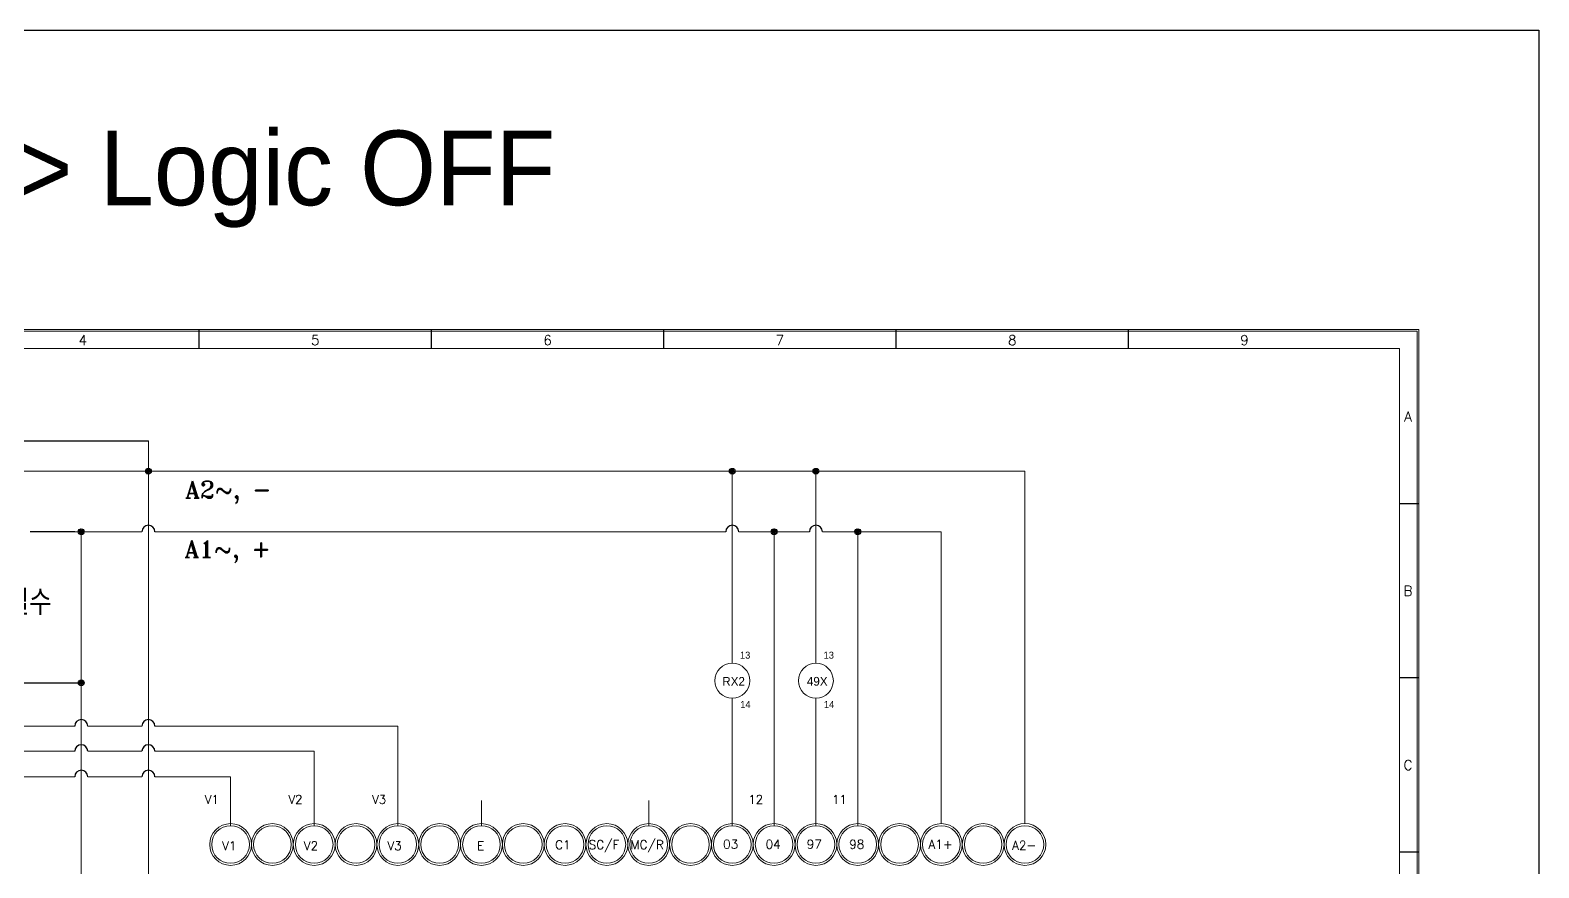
# Model space of a CAD drawing. Header units: millimetres. Extents: x 54 to 1685, y 68 to 1015.
# Drawn here: x 203 to 462.8, y 870.9 to 1015.1 of the extents above; entities that cross this region are included whole.
import ezdxf
from ezdxf.enums import TextEntityAlignment as Align

# ---------------------------------------------------------------- set-up
doc = ezdxf.new("R2010")
doc.units = ezdxf.units.MM
for name, color, linetype in [('20', 2, 'Continuous'), ('30', 3, 'Continuous'), ('70', 7, 'Continuous')]:
    doc.layers.add(name, color=color, linetype=linetype)
doc.styles.add('ROMANS', font='romans')
doc.styles.add('SIMPLEX', font='SIMPLEX.shx', dxfattribs={"bigfont": 'HBRDS.shx'})
doc.styles.add('SS', font='batang.ttc', dxfattribs={"width": 0.8})
doc.styles.get("Standard").update_dxf_attribs({"font": 'BareunDotumPro1.ttf'})
doc.styles.add('STYLE2', font='romant.shx')

msp = doc.modelspace()

# ---------------------------------------------------------------- hatches: boundary and pattern name
at = {"layer": '70'}
h = msp.add_hatch(dxfattribs=at)
h.set_pattern_fill('ANSI33', color=256, style=0)
h.set_pattern_definition([(45, (1029.16235, 666.6831), (-0.176776695, 0.176776695), []), (45, (1029.33912, 666.6831), (-0.176776695, 0.176776695), [0.125, -0.0625])])
h.paths.add_polyline_path([(223.354, 939.647, 0.4142136), (222.854, 939.147, 0.4142136), (223.354, 938.647)])
h.paths.add_polyline_path([(223.354, 939.647), (223.354, 939.147), (223.854, 939.147, 0.4142136)])
h.paths.add_polyline_path([(223.854, 939.147), (223.354, 939.147), (223.354, 938.647, 0.4142136)])
h = msp.add_hatch(dxfattribs=at)
h.set_pattern_fill('ANSI33', color=256, style=0)
h.set_pattern_definition([(45, (1129.7007, 666.6831), (-0.176776695, 0.176776695), []), (45, (1129.87747, 666.6831), (-0.176776695, 0.176776695), [0.125, -0.0625])])
h.paths.add_polyline_path([(323.893, 939.647, 0.4142136), (323.393, 939.147, 0.4142136), (323.893, 938.647)])
h.paths.add_polyline_path([(323.893, 939.647), (323.893, 939.147), (324.393, 939.147, 0.4142136)])
h.paths.add_polyline_path([(324.393, 939.147), (323.893, 939.147), (323.893, 938.647, 0.4142136)])
h = msp.add_hatch(dxfattribs=at)
h.set_pattern_fill('ANSI33', color=256, style=0)
h.set_pattern_definition([(45, (1144.09733, 666.6831), (-0.176776695, 0.176776695), []), (45, (1144.2741, 666.6831), (-0.176776695, 0.176776695), [0.125, -0.0625])])
h.paths.add_polyline_path([(338.289, 939.647, 0.4142136), (337.789, 939.147, 0.4142136), (338.289, 938.647)])
h.paths.add_polyline_path([(338.289, 939.647), (338.289, 939.147), (338.789, 939.147, 0.4142136)])
h.paths.add_polyline_path([(338.789, 939.147), (338.289, 939.147), (338.289, 938.647, 0.4142136)])
h = msp.add_hatch(dxfattribs=at)
h.set_pattern_fill('ANSI33', color=256, style=0)
h.set_pattern_definition([(45, (1017.60159, 656.27563), (-0.176776695, 0.176776695), []), (45, (1017.77836, 656.27563), (-0.176776695, 0.176776695), [0.125, -0.0625])])
h.paths.add_polyline_path([(211.794, 929.239, 0.4142136), (211.294, 928.739, 0.4142136), (211.794, 928.239)])
h.paths.add_polyline_path([(211.794, 929.239), (211.794, 928.739), (212.294, 928.739, 0.4142136)])
h.paths.add_polyline_path([(212.294, 928.739), (211.794, 928.739), (211.794, 928.239, 0.4142136)])
h = msp.add_hatch(dxfattribs=at)
h.set_pattern_fill('ANSI33', color=256, style=0)
h.set_pattern_definition([(45, (1136.8931, 656.27563), (-0.176776695, 0.176776695), []), (45, (1137.06988, 656.27563), (-0.176776695, 0.176776695), [0.125, -0.0625])])
h.paths.add_polyline_path([(331.085, 929.239, 0.4142136), (330.585, 928.739, 0.4142136), (331.085, 928.239)])
h.paths.add_polyline_path([(331.085, 929.239), (331.085, 928.739), (331.585, 928.739, 0.4142136)])
h.paths.add_polyline_path([(331.585, 928.739), (331.085, 928.739), (331.085, 928.239, 0.4142136)])
h = msp.add_hatch(dxfattribs=at)
h.set_pattern_fill('ANSI33', color=256, style=0)
h.set_pattern_definition([(45, (1151.28974, 656.27563), (-0.176776695, 0.176776695), []), (45, (1151.46652, 656.27563), (-0.176776695, 0.176776695), [0.125, -0.0625])])
h.paths.add_polyline_path([(345.482, 929.239, 0.4142136), (344.982, 928.739, 0.4142136), (345.482, 928.239)])
h.paths.add_polyline_path([(345.482, 929.239), (345.482, 928.739), (345.982, 928.739, 0.4142136)])
h.paths.add_polyline_path([(345.982, 928.739), (345.482, 928.739), (345.482, 928.239, 0.4142136)])
h = msp.add_hatch(dxfattribs=at)
h.set_pattern_fill('ANSI33', color=256, style=0)
h.set_pattern_definition([(45, (1017.6019, 630.24596), (-0.176776695, 0.176776695), []), (45, (1017.77868, 630.24596), (-0.176776695, 0.176776695), [0.125, -0.0625])])
h.paths.add_polyline_path([(211.794, 903.209, 0.4142136), (211.294, 902.709, 0.4142136), (211.794, 902.209)])
h.paths.add_polyline_path([(211.794, 903.209), (211.794, 902.709), (212.294, 902.709, 0.4142136)])
h.paths.add_polyline_path([(212.294, 902.709), (211.794, 902.709), (211.794, 902.209, 0.4142136)])

# ---------------------------------------------------------------- linework, layer by layer
for p, q in [((126.801, 944.376), (223.354, 944.376)), ((126.801, 902.709), (211.794, 902.709))]:
    msp.add_line(p, q)
at = {"color": 0, "lineweight": 15}
for p, q in [((223.354, 939.147), (182.311, 939.147)), ((374.279, 939.147), (223.354, 939.147)), ((323.893, 939.147), (323.893, 906.087)), ((338.289, 939.147), (338.289, 906.087)), ((222.23, 928.739), (203.006, 928.739)), ((295.097, 928.739), (224.48, 928.739)), ((301.172, 928.739), (283.581, 928.739)), ((322.768, 928.739), (301.172, 928.739)), ((337.164, 928.739), (325.018, 928.739)), ((359.88, 928.739), (339.414, 928.739)), ((210.669, 895.269), (153.505, 895.269)), ((220.708, 895.269), (212.919, 895.269)), ((222.23, 895.269), (220.708, 895.269)), ((266.303, 895.269), (224.48, 895.269)), ((210.669, 890.937), (153.505, 890.937)), ((220.708, 890.937), (212.919, 890.937)), ((222.23, 890.937), (220.708, 890.937)), ((251.905, 890.937), (224.48, 890.937)), ((210.669, 886.562), (153.505, 886.562)), ((220.708, 886.562), (212.919, 886.562)), ((222.23, 886.562), (220.708, 886.562)), ((237.505, 886.562), (224.48, 886.562))]:
    msp.add_line(p, q, dxfattribs=at)
at = {"color": 0, "linetype": 'ByBlock'}
msp.add_line((210.669, 928.739), (203.006, 928.739), dxfattribs=at)
at = {"color": 1}
msp.add_lwpolyline([(53.531, 1015.074), (462.75, 1015.074), (462.75, 67.871), (53.531, 67.871)], close=True, dxfattribs=at)
at = {"color": 7, "lineweight": 15}
for centre, radius in [((237.51, 874.895), 3.599), ((237.51, 874.895), 3.239), ((244.708, 874.895), 3.599), ((244.708, 874.895), 3.239), ((251.907, 874.895), 3.599), ((251.907, 874.895), 3.239), ((259.105, 874.895), 3.599), ((259.105, 874.895), 3.239), ((266.304, 874.895), 3.599), ((266.303, 874.895), 3.239), ((273.502, 874.895), 3.599), ((273.502, 874.895), 3.239), ((280.7, 874.895), 3.599), ((280.7, 874.895), 3.239), ((287.899, 874.895), 3.599), ((287.899, 874.895), 3.239), ((295.097, 874.895), 3.599), ((295.097, 874.895), 3.239), ((302.296, 874.895), 3.599), ((302.296, 874.895), 3.239), ((309.494, 874.895), 3.599), ((309.494, 874.895), 3.239), ((316.692, 874.895), 3.599), ((316.693, 874.895), 3.238), ((323.891, 874.895), 3.599), ((323.891, 874.895), 3.239), ((331.089, 874.895), 3.599), ((331.089, 874.895), 3.239), ((338.288, 874.895), 3.599), ((338.288, 874.895), 3.239), ((345.486, 874.895), 3.599), ((345.486, 874.895), 3.239), ((352.684, 874.895), 3.599), ((352.685, 874.895), 3.24), ((359.883, 874.895), 3.599), ((359.883, 874.895), 3.239), ((367.081, 874.895), 3.599), ((367.082, 874.895), 3.239), ((374.28, 874.895), 3.6), ((374.279, 874.895), 3.239)]:
    msp.add_circle(centre, radius, dxfattribs=at)
at = {"color": 0}
for centre in [(223.355, 928.739), (323.893, 928.739), (338.289, 928.739), (211.794, 895.269), (223.355, 895.269), (211.794, 890.937), (223.355, 890.937), (211.794, 886.562), (223.355, 886.562)]:
    msp.add_arc(centre, 1.125, 0, 180, dxfattribs=at)
at = {"layer": '20', "color": 0, "lineweight": 13}
msp.add_lwpolyline([(65.383, 721.561), (65.383, 960.261), (438.783, 960.261), (438.783, 721.561)], dxfattribs=at)
at = {"layer": '30', "color": 0}
for p, q in [((232.083, 960.261), (232.083, 963.561)), ((272.083, 960.261), (272.083, 963.561)), ((312.083, 960.261), (312.083, 963.561)), ((352.083, 960.261), (352.083, 963.561)), ((392.083, 960.261), (392.083, 963.561)), ((442.083, 933.561), (438.783, 933.561)), ((442.083, 903.561), (438.783, 903.561)), ((442.083, 873.561), (438.783, 873.561))]:
    msp.add_line(p, q, dxfattribs=at)
at = {"layer": '70', "lineweight": 15}
for p, q in [((223.356, 809.272), (223.354, 944.376)), ((374.28, 878.494), (374.279, 939.147)), ((211.796, 735.597), (211.794, 928.739)), ((331.086, 878.494), (331.085, 928.739)), ((345.482, 878.494), (345.482, 928.739)), ((359.88, 878.494), (359.88, 928.739)), ((323.894, 878.134), (323.894, 900.087)), ((338.291, 878.134), (338.291, 900.087)), ((266.304, 878.134), (266.303, 895.269)), ((251.905, 878.134), (251.905, 890.937)), ((237.505, 878.134), (237.505, 886.562)), ((280.704, 878.134), (280.703, 882.451)), ((309.494, 878.134), (309.494, 882.451)), ((323.896, 878.133), (323.896, 882.451)), ((331.09, 878.134), (331.09, 882.451)), ((338.293, 878.133), (338.292, 882.451)), ((345.487, 878.134), (345.487, 882.451))]:
    msp.add_line(p, q, dxfattribs=at)
at = {"layer": '70', "color": 0, "lineweight": 13}
for points in [[(442.083, 693.561), (62.083, 693.561), (62.083, 963.561), (442.083, 963.561)], [(441.783, 693.861), (62.383, 693.861), (62.383, 963.261), (441.783, 963.261)]]:
    msp.add_lwpolyline(points, close=True, dxfattribs=at)
at = {"layer": '70'}
for centre in [(223.354, 939.147), (323.893, 939.147), (338.289, 939.147), (211.794, 928.739), (331.085, 928.739), (345.482, 928.739), (211.794, 902.709)]:
    msp.add_circle(centre, 0.5, dxfattribs=at)
at = {"layer": '70', "lineweight": 15}
for centre in [(323.893, 903.087), (338.289, 903.087)]:
    msp.add_circle(centre, 3, dxfattribs=at)
at = {"layer": '70', "color": 0}
msp.add_solid([(428.085, 961.863), (428.145, 961.863), (428.115, 962.043)], dxfattribs=at)

# ---------------------------------------------------------------- texts
at = {"color": 3, "style": 'STYLE2'}
for s, height, p in [('A2~, -', 2.9731, (229.702, 934.494)), ('A1~, +', 2.9731, (229.571, 924.271)), ('V1', 1.4866, (233.073, 881.907)), ('V2', 1.4866, (247.47, 881.907)), ('V3', 1.4866, (261.867, 881.907)), ('12', 1.4866, (326.653, 881.907)), ('11', 1.4866, (341.05, 881.907))]:
    msp.add_text(s, height=height, dxfattribs=at).set_placement(p)
at = {"color": 1, "style": 'SS', "width": 0.8}
msp.add_text('※복권 트렌스 사용 필수', height=3.84, dxfattribs=at).set_placement((164.33, 914.795))
at = {"color": 0, "linetype": 'Continuous'}
for s, height, p in [('13', 1.2, (326.1, 907.488)), ('13', 1.2, (340.497, 907.488)), ('RX2', 1.5, (324.116, 902.986)), ('49X', 1.5, (338.513, 902.986)), ('14', 1.2, (326.148, 898.995)), ('14', 1.2, (340.544, 898.995))]:
    msp.add_text(s, height=height, dxfattribs=at).set_placement(p, align=Align.MIDDLE)
at = {"color": 0, "style": 'STYLE2'}
for s, height, p in [('V1', 1.5253, (236.054, 873.91)), ('V2', 1.5253, (250.101, 873.91)), ('V3', 1.5253, (264.501, 873.91)), ('E', 1.525, (279.936, 873.91)), ('C1', 1.5253, (293.385, 874.077)), ('SC/F', 1.5253, (299.153, 874.1)), ('MC/R', 1.5253, (306.351, 874.1)), ('03', 1.5253, (322.298, 874.176)), ('04', 1.5253, (329.617, 874.164)), ('97', 1.5253, (336.695, 874.176)), ('98', 1.5253, (344.014, 874.164)), ('A1+', 1.5253, (357.655, 874.164)), ('A2-', 1.5253, (372.055, 873.987))]:
    msp.add_text(s, height=height, dxfattribs=at).set_placement(p)
at = {"layer": '30', "color": 0, "style": 'SIMPLEX'}
for s, p in [('4', (212.083, 961.715)), ('5', (252.083, 961.715)), ('6', (292.083, 961.715)), ('7', (332.083, 961.715)), ('8', (372.083, 961.715)), ('9', (412.083, 961.715)), ('A', (440.233, 948.561)), ('B', (440.233, 918.561)), ('C', (440.233, 888.561))]:
    msp.add_text(s, height=1.7, dxfattribs=at).set_placement(p, align=Align.MIDDLE)
at = {"layer": '70', "lineweight": 13, "insert": (63.584, 997.793), "char_height": 12.8524, "width": 259.38841, "attachment_point": 1, "style": 'ROMANS'}
msp.add_mtext('{\\f굴림|b0|i0|c129|p34;New- PSM Type => Logic OFF}', dxfattribs=at)

doc.saveas('drawing.dxf')
